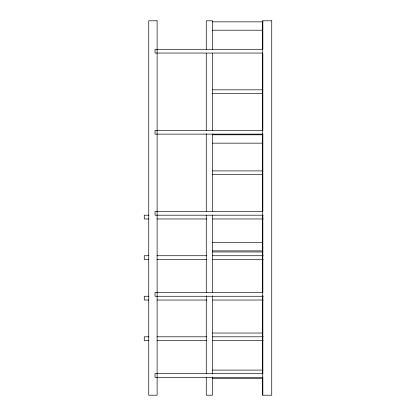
<?xml version="1.0" encoding="UTF-8"?>
<svg xmlns="http://www.w3.org/2000/svg" width="416" height="416" viewBox="0 0 416 416"><rect width="100%" height="100%" fill="white"/><g stroke="black" fill="none" stroke-linecap="round" stroke-linejoin="round"><path stroke-width="0.62" d="M212.545 21.845L262.803 21.845M212.545 30.212L262.803 30.212M262.74 49.291L155.022 49.291L155.022 53.056L262.74 53.056M212.545 89.825L262.74 89.825M212.545 93.59L262.74 93.59M262.74 130.359L155.022 130.359L155.022 134.124L262.74 134.124M212.545 134.794L262.803 134.794M212.545 143.161L262.803 143.161M212.545 170.898L262.74 170.898M212.545 174.663L262.74 174.663M262.74 211.432L155.022 211.432L155.022 215.197L263.188 215.197M148.918 215.197L144.264 215.197L144.264 218.962L148.918 218.962M157.014 218.962L206.866 218.962M212.69 218.962L263.188 218.962M212.545 242.512L262.803 242.512M212.545 250.879L262.803 250.879M212.545 251.966L262.74 251.966M148.918 255.731L144.264 255.731L144.264 259.496L148.918 259.496M157.014 255.731L206.866 255.731M212.545 255.731L263.188 255.731M157.014 259.496L206.866 259.496M212.69 259.496L263.188 259.496M262.74 292.5L155.022 292.5L155.022 296.265L263.188 296.265M148.918 296.265L144.264 296.265L144.264 300.03L148.918 300.03M157.014 300.03L206.866 300.03M212.69 300.03L263.188 300.03M212.545 333.039L262.74 333.039M148.918 336.804L144.264 336.804L144.264 340.569L148.918 340.569M157.014 336.804L206.866 336.804M212.545 336.804L263.188 336.804M157.014 340.569L206.866 340.569M212.69 340.569L263.188 340.569M212.545 370.1L262.803 370.1M262.74 373.573L155.022 373.573L155.022 377.338L262.74 377.338M212.545 378.466L262.803 378.466M262.803 20.8L262.803 49.4M262.803 53.3L262.803 130.65M262.803 133.9L262.803 211.25M262.803 215.15L262.803 292.5M262.803 295.75L262.803 373.963M262.803 377L262.803 395.2M212.545 49.4L212.545 20.8L206.268 20.8L206.268 49.4M212.545 53.3L212.545 130.65M212.545 133.9L212.545 211.25M212.545 215.15L212.545 292.5M212.545 295.75L212.545 373.963M212.545 377L212.545 395.2L206.268 395.2L206.268 377M206.268 53.3L206.268 130.65M206.268 133.9L206.268 211.25M206.268 215.15L206.268 292.5M206.268 295.75L206.268 373.75M157.113 20.8L148.746 20.8L148.746 395.2L157.113 395.2L157.113 20.8M271.736 20.8L262.74 20.8L262.74 395.2L271.736 395.2L271.736 20.8"/></g></svg>
